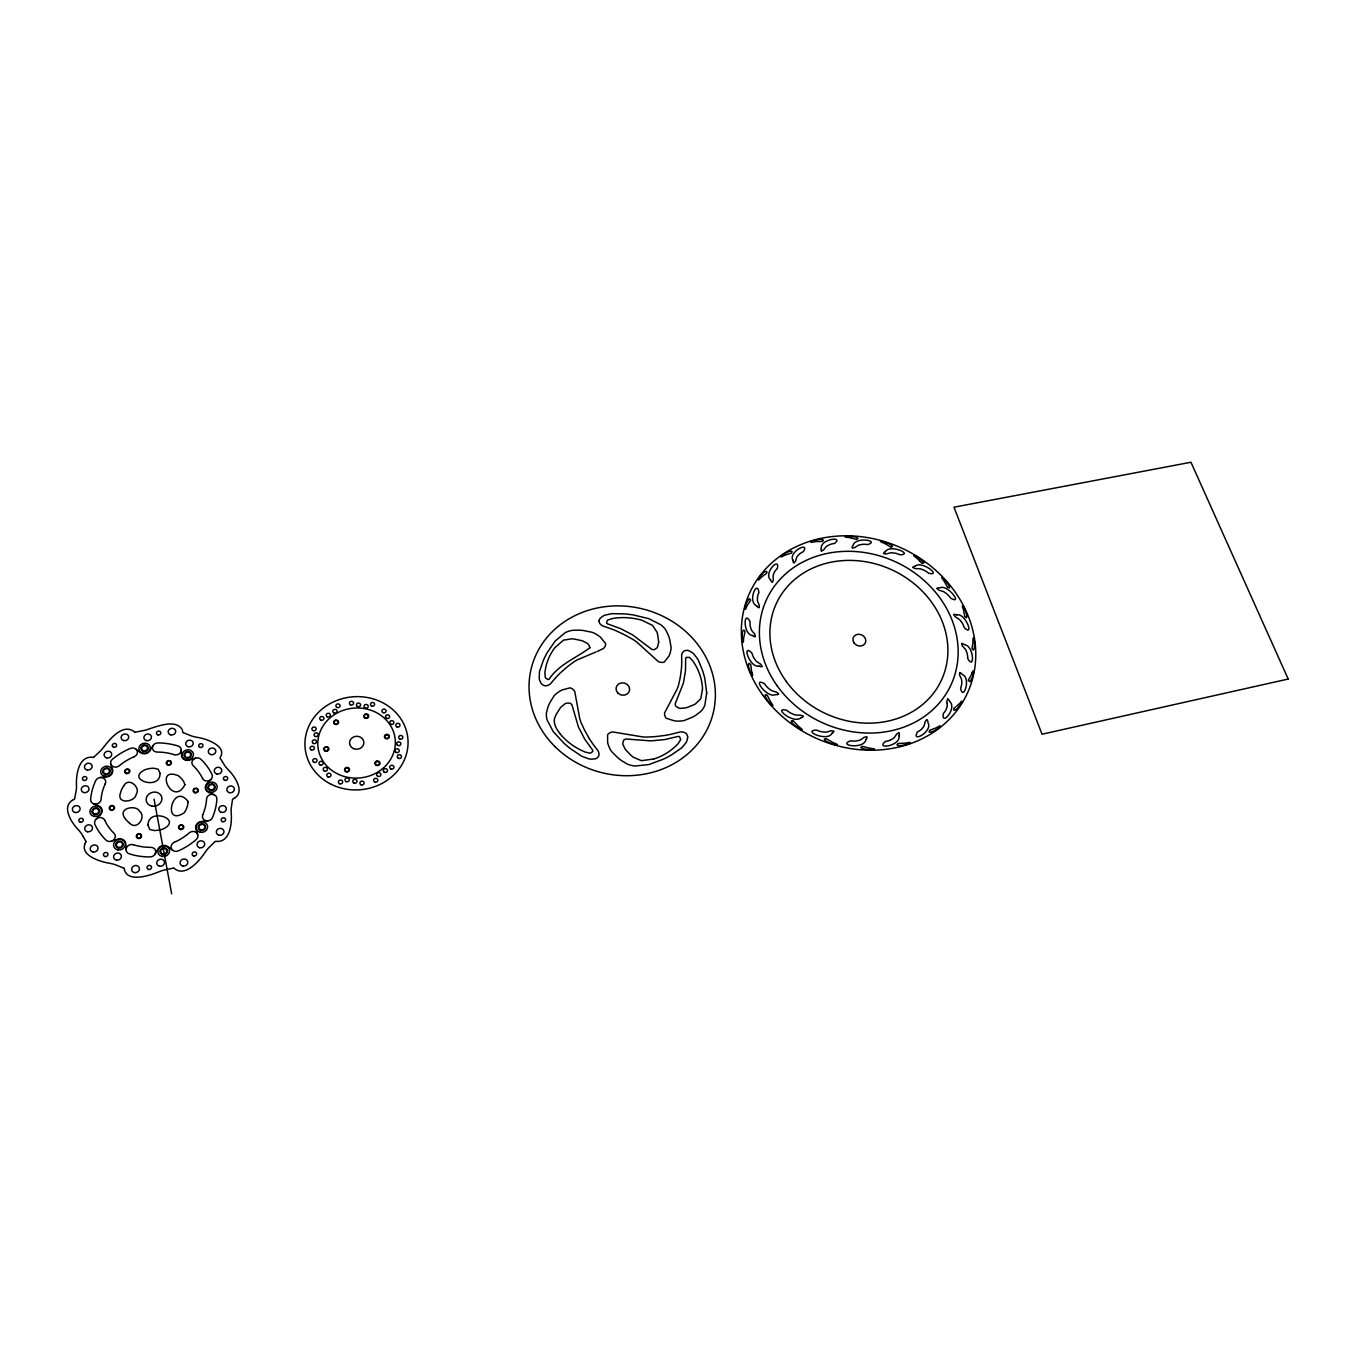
<?xml version="1.0" encoding="UTF-8"?>
<svg xmlns="http://www.w3.org/2000/svg" width="1356" height="1356" viewBox="0 0 1356 1356"><rect width="100%" height="100%" fill="white"/><g stroke="black" fill="none" stroke-linecap="round" stroke-linejoin="round"><path stroke-width="1.5" d="M803.006 716.154L800.752 715.171A46.765 42.087 26.2 0 0 799.396 715.137L797.989 715.137A27.205 24.137 23.6 0 1 797.023 715.104L796.701 715.087A10.272 9.153 24.1 0 1 794.735 714.815L791.04 713.29A23.967 21.272 24 0 1 787.734 711.086L787.294 710.747A23.171 20.798 23.5 0 0 786.666 710.273C772.174 706.561 793.548 724.545 800.803 717.816M792.904 560.231C788.073 551.892 810.125 540.959 803.447 551.553A22.001 18.798 19.9 0 1 802.82 551.892L802.413 552.112A23.154 19.916 21.6 0 0 799.498 553.977L797.209 556.418A9.882 8.492 21 0 0 796.497 557.926L796.413 558.163A26.273 22.56 21.7 0 0 796.175 558.943L795.87 560.079A44.392 38.188 18.6 0 1 795.548 561.181L794.158 562.689M940.369 726.409L940.352 726.46A2.898 2.542 30.7 0 1 939.878 727.002L939.844 727.053A32.849 28.696 29.2 0 1 934.742 730.579L932.03 731.782M974.371 647.982L974.574 644.947A32.239 27.662 28.1 0 0 974.049 638.947L974.032 638.896A2.831 2.407 28.9 0 0 973.845 638.218L973.659 638.066M974.32 648.541L973.218 650.083L972.049 648.609A5.712 4.882 29.4 0 1 972.099 647.812L972.422 645.914M752.648 675.441L752.631 674.898A27.662 24.679 19.6 0 0 752.377 673.898L752.19 673.288M937.165 588.707L938.979 590.165A43.901 36.9 26 0 0 940.25 590.572L941.556 590.962A26.442 22.577 27.1 0 1 942.454 591.25L942.742 591.352A9.916 8.424 26.8 0 1 944.505 592.148L947.522 594.453A23.238 19.831 26.8 0 1 949.997 597.267L950.319 597.657A22.086 18.662 27.4 0 0 950.776 598.25C963.387 605.268 947.454 583.605 939.708 587.911A3.661 3.119 26.6 0 0 936.877 588.351M780.785 556.502L780.819 556.384A2.797 2.407 20 0 1 781.293 555.909A31.934 27.544 21.2 0 1 786.463 552.689C787.887 551.299 794.141 550.061 791.531 552.926A5.61 4.814 20.1 0 1 790.751 553.248L785.7 554.909A21.018 18.12 20.8 0 0 784.005 555.655L782.615 556.367A26.578 22.764 19 0 1 781.819 556.74L781.039 556.892M941.827 577.673L942.115 578.3A26.476 22.272 26.8 0 0 942.623 579.046L943.59 580.368A20.933 17.814 26.1 0 1 944.556 581.809L947.166 586.64A5.61 4.746 26.8 0 0 947.624 587.368L949.556 587.894L948.929 585.606M772.903 705.679L772.666 705.018A27.9 25.052 21.8 0 0 772.106 704.154L771.157 702.747A21.713 19.289 23.3 0 1 770.191 701.188L768.581 697.933M972.489 645.49L972.913 642.71A21.204 18.153 28.3 0 0 972.998 641.1L972.998 639.574A27.001 22.967 29.9 0 1 973.015 638.71L973.235 638.032M924.809 723.053L924.877 722.731A46.206 40.222 32.1 0 1 925.165 721.545L926.623 719.934M924.673 723.663L924.606 723.968A27.256 23.95 28.9 0 1 924.385 724.799L924.317 725.07A10.272 9 29.7 0 1 923.639 726.697L921.368 729.359A23.967 21.018 29 0 1 918.436 731.443L918.029 731.698A23.171 20.374 31.4 0 0 917.402 732.071C910.723 743.681 933.453 731.24 927.894 722.528A3.814 3.339 30.1 0 0 926.979 719.714M778.378 693.628L776.48 692.153A46.545 41.867 23.2 0 0 775.157 691.73L773.801 691.323A27.069 23.933 22.2 0 1 772.869 691.035L772.564 690.916A10.221 9.085 22.3 0 1 770.75 690.102L767.665 687.645A23.866 21.12 22.6 0 1 765.191 684.678L764.886 684.255A23.018 20.577 21.1 0 0 764.428 683.644C751.36 676.491 767.055 698.882 775.632 694.577A3.797 3.39 22.6 0 0 778.632 694.069M899.028 735.783C900.977 746.037 874.84 749.936 885.366 741.529A23.272 20.662 30.5 0 1 886.112 741.359M973.676 671.169A2.848 2.458 29.9 0 1 973.625 671.847L973.625 671.915A32.459 28.001 28.8 0 1 972.167 677.644L969.964 681.78L968.286 680.373A5.763 4.966 30.4 0 1 968.659 679.542L971.218 675.068A21.374 18.408 29.1 0 0 971.845 673.593L972.167 672.712M962.387 605.979L962.421 606.691A26.713 22.56 28.4 0 0 962.675 607.539L963.201 609.03A21.052 17.95 27.3 0 1 963.658 610.624L964.625 615.844A5.644 4.797 28.2 0 0 964.828 616.641L966.455 617.726L966.879 615.946M971.913 673.423L972.371 672.169A27.323 23.425 31.1 0 1 972.676 671.39L973.116 670.83M821.329 548.417C819.736 539.213 844.517 535.739 834.55 543.417A21.882 18.577 21.2 0 1 833.838 543.553L833.364 543.637A23.086 19.747 22.4 0 0 829.889 544.536L826.821 546.129A9.848 8.407 21.9 0 0 825.618 547.315L825.448 547.502A26.188 22.391 22.6 0 0 824.957 548.146L824.262 549.112A44.019 37.527 19.6 0 1 823.584 550.028L821.634 550.96M232.503 799.633L231.215 808.295A27.205 24.561 -12.6 0 0 231.13 810.956L231.181 811.854A46.087 41.104 -15.7 0 1 231.198 812.82C232.062 822.719 230.452 841.618 217.367 841.466M910.13 742.986L910.113 743.02A2.915 2.576 30.2 0 1 909.418 743.427A32.985 29.001 28.7 0 1 903.096 745.224C901.079 745.885 894.502 746.071 898.011 743.546A5.882 5.204 30.2 0 1 898.909 743.427L904.791 743.173A21.764 19.154 29.3 0 0 906.571 742.918L908.232 742.613A28.069 24.832 31.6 0 1 909.164 742.461L909.995 742.529M74.648 798.667L76.309 789.938A28.273 24.459 -18.2 0 0 76.478 787.277L76.478 786.378A46.29 40.578 -16.1 0 1 76.478 785.412C76.004 775.598 78.275 757.275 90.988 757.224M810.769 541.688L810.854 541.586A2.78 2.373 20.9 0 1 811.464 541.298A31.798 27.273 21.9 0 1 817.6 539.773C819.041 539.264 825.753 538.993 822.567 541.349A5.577 4.746 21.1 0 1 821.6 541.468L815.939 541.603A20.899 17.916 21.5 0 0 814.193 541.807L812.6 542.061A26.374 22.408 20.3 0 1 811.702 542.18L810.922 542.129M155.093 854.094L158.11 848.805A6.458 5.763 -18.2 0 1 168.076 846.686L172.737 850.314M153.042 745.58L150.092 750.597A6.305 5.509 -14 0 1 140.312 752.563L135.753 749.037M85.089 843.534C79.835 855.738 100.802 861.908 110.056 863.365A46.782 41.273 -17.9 0 0 111.107 863.586L112.09 863.806A28.73 25.459 -21.7 0 1 114.904 864.569L123.718 868.06M123.837 785.633C129.023 776.547 140.973 787.921 136.227 794.226C135.176 802.277 116.277 804.583 120.43 793.091A25.917 22.883 -16.1 0 1 121.43 790.04A25.934 22.883 -16.1 0 1 122.921 787.124L123.294 786.497A32.849 29.035 -16 0 1 123.837 785.633M749.478 602.047L750.292 600.81A5.695 4.966 19 0 0 750.682 600.115L749.173 598.572L746.664 602.674A32.324 28.222 20.8 0 0 744.766 608.268A2.848 2.492 19.3 0 0 744.681 609.014L744.766 609.149M953.929 614.895L955.251 616.777A44.24 37.29 27.6 0 0 956.387 617.505L957.556 618.234A26.611 22.815 28 0 1 958.353 618.76L958.607 618.929A9.984 8.526 28 0 1 960.099 620.15L962.302 623.15A23.374 20.018 27.8 0 1 963.828 626.455L963.997 626.913A22.289 18.933 28.9 0 0 964.269 627.591C974.574 637.761 965.642 612.776 956.743 614.878M748.97 602.793L747.495 605.047A21.289 18.611 20.3 0 0 746.698 606.624L746.088 608.03A27.103 23.696 17.9 0 1 745.715 608.793L745.258 609.336M865.908 739.562C864.399 749.58 837.177 745.563 850.466 740.851A23.306 20.849 28.7 0 1 851.263 740.918L851.788 740.969A24.069 21.323 27.1 0 0 855.721 741.054L859.45 740.308A10.323 9.153 27.7 0 0 861.111 739.461L861.348 739.308A27.34 24.239 26.8 0 0 862.077 738.8L862.331 738.613M960.438 702.34L960.573 702.188A27.629 23.916 31.9 0 1 961.15 701.56L961.794 701.171M761.97 666.135L760.682 664.186A46.223 41.375 20.6 0 0 759.546 663.44L758.36 662.677A26.9 23.679 21.2 0 1 757.546 662.135L757.292 661.948A10.17 8.983 21 0 1 755.8 660.677L753.648 657.575A23.73 20.899 21.5 0 1 752.258 654.168L752.105 653.694A22.832 20.255 19.4 0 0 751.868 652.999C741.529 642.608 749.427 667.813 759.021 666.169M211.061 779.344L206.892 783.683A6.272 5.593 -13.4 0 0 208.604 792.362L214.129 794.718M96.005 819.329L100.395 814.871A6.475 5.678 -18.1 0 0 98.852 806.006L93.293 803.633M874.4 749.495L874.366 749.512A2.932 2.593 29.1 0 1 873.586 749.665A33.053 29.205 27.8 0 1 866.721 749.461L863.518 748.851M956.268 709.341L958.455 707.154A32.663 28.357 29.2 0 0 961.929 702.306L961.963 702.255A2.881 2.492 30.5 0 0 962.235 701.645M955.912 709.68L953.963 710.341L953.76 708.51A5.814 5.051 30.9 0 1 954.336 707.934L955.505 706.968M762.021 574.3C762.75 572.486 768.14 569.503 766.767 573.08A5.644 4.882 19.3 0 1 766.157 573.605L764.954 574.52M845.076 536.434L845.178 536.349A2.763 2.356 22.1 0 1 845.89 536.247L845.958 536.247A31.713 27.103 22.8 0 1 852.399 536.552M961.743 643.88L962.404 645.981A44.68 37.866 29.2 0 0 963.285 646.981L964.218 647.999A26.798 23.086 28.8 0 1 964.828 648.693L965.014 648.931A10.051 8.628 28.9 0 1 966.099 650.49L967.286 653.897A23.544 20.255 28.6 0 1 967.675 657.389M956.573 706.12L958.438 704.527A21.526 18.662 29.6 0 0 959.573 703.34M862.857 738.223L863.128 738.02A46.799 41.612 30.9 0 1 864.179 737.291L866.484 736.901M764.208 575.046L761.919 576.792A21.137 18.357 20.3 0 0 760.716 577.91L759.648 579.012A26.832 23.205 18.2 0 1 759.038 579.605L758.377 579.978M743.139 642.286L743.393 641.591A27.408 24.205 18.3 0 0 743.478 640.727L743.563 639.168A21.442 18.882 20.8 0 1 743.749 637.523L744.902 632.354A5.746 5.068 19.3 0 0 745.02 631.54C743.563 627.659 741.918 632.455 742.156 635.235A32.527 28.578 21.2 0 0 742.342 641.354L742.342 641.405A2.865 2.526 19.8 0 0 742.512 642.1M214.892 841.669L208.146 848.398A27.764 25.171 -16.8 0 0 206.332 850.636L205.773 851.432A46.443 41.375 -17 0 1 205.146 852.263C199.349 861.026 185.992 876.366 175.483 869.365A6.238 5.593 -19.2 0 0 173.687 868.043M831.974 733.359C827.618 742.105 801.888 730.715 816.363 730.053A23.272 20.899 26.2 0 1 817.126 730.342L817.634 730.545A24.035 21.34 25.6 0 0 821.448 731.765L825.363 732.172A10.306 9.187 26 0 0 827.279 731.867L827.584 731.799A27.29 24.239 25.2 0 0 828.465 731.545L828.787 731.443M93.852 757.089L100.751 750.631A27.662 23.883 -15.3 0 0 102.615 748.495L103.192 747.732A45.935 40.324 -15 0 1 103.819 746.936C110.006 739.003 122.396 723.901 133.329 731.054A6.034 5.255 -13.4 0 0 134.973 732.223M755.394 636.354L754.817 634.218A45.799 40.646 18.8 0 0 753.953 633.201L753.072 632.167A26.73 23.374 20.7 0 1 752.478 631.455L752.292 631.218A10.085 8.848 20.3 0 1 751.275 629.642L750.224 626.218A23.577 20.645 20.9 0 1 750.038 622.726L750.038 622.251A22.611 19.865 18.6 0 0 750.054 621.54C743.393 609.166 742.851 634.472 752.529 635.54M885.383 551.604C889.875 543.841 913.808 554.418 900.164 554.807A21.849 18.408 24.2 0 1 899.452 554.536L898.96 554.35A23.069 19.645 24.5 0 0 895.35 553.197L891.638 552.773A9.831 8.339 24.3 0 0 889.841 553.011L889.553 553.079A26.205 22.306 24.8 0 0 888.722 553.299L887.502 553.638A43.646 36.782 22.6 0 1 886.299 553.96L884.044 553.723M234.435 798.175C245.538 791.582 234.147 775.378 227.605 769.055A45.782 40.731 -14.5 0 0 226.977 768.327L226.367 767.649A26.849 23.933 -10.4 0 1 224.723 765.581L220.299 758.394M836.94 744.986L836.991 744.969A2.932 2.61 27.3 0 1 836.076 744.902A33.053 29.324 26.5 0 1 829.397 742.715C827.058 741.935 821.414 738.783 826.058 738.613A5.899 5.271 26.7 0 1 826.906 739.02L832.194 742.122A21.832 19.391 26.8 0 0 833.923 742.935L835.584 743.613A28.154 25.306 27.7 0 1 836.483 744.037L837.177 744.546M72.512 800.21L72.631 800.142A6.238 5.424 -18 0 0 74.58 798.989M72.258 800.311C61.376 807.396 71.868 823.211 78.58 830.042A46.613 40.951 -17.2 0 0 79.207 830.787L79.818 831.499A28.713 25.069 -20.7 0 1 81.462 833.652L83.14 836.398M931.555 732.003L929.131 732.155L929.572 730.392A5.865 5.136 30.9 0 1 930.352 730.037L935.589 728.087A21.662 18.916 29.7 0 0 937.132 727.325L938.538 726.545A27.883 24.408 32.1 0 1 939.318 726.121L940.098 725.952M890.214 740.19L893.384 738.376A10.306 9.102 29 0 0 894.604 737.071L894.774 736.85A27.323 24.137 28.1 0 0 895.282 736.139L895.977 735.088A46.562 41.002 32 0 1 896.672 734.071L898.655 733.02M597.318 651.456L603.369 648.524A7.356 6.56 11.8 0 0 605.352 645.659L605.59 644.473A4.407 3.915 11.9 0 0 605.488 643.405L600.589 637.303A34.595 30.968 10.6 0 0 597.454 635.015L594.826 633.489A21.476 19.17 11 0 0 591.996 632.269L583.114 630.455A64.003 57.698 10.7 0 0 578.673 630.133L572.707 630.286A18.425 16.441 10.5 0 0 570.062 630.811L567.622 631.608A22.476 20.052 10.5 0 0 565.045 632.777L555.248 640.964L547.027 652.863A113.565 102.48 15.4 0 0 543.298 660.508L539.485 671.491L539.163 678.322A28.001 25.154 9.9 0 0 540.01 681.102L541.214 683.509A4.695 4.237 8.5 0 0 541.875 684.204L542.095 684.407A7.56 6.797 8.6 0 0 543.18 685.119L544.434 685.644A3.865 3.475 8.5 0 0 545.417 685.797L547.095 685.594A8.034 7.221 8.5 0 0 550.519 683.746L553.163 680.661A99.649 90.818 14.9 0 1 559.994 673.237L565.283 668.559A194.383 179.094 21.3 0 1 568.486 665.898L573.791 661.965A48.952 44.223 12.4 0 1 577.232 659.897L595.979 651.948M111.514 841.212L117.65 839.178A6.509 5.746 -19.1 0 1 125.871 844.008L126.057 849.788M195.501 758.174L189.586 760.072A6.255 5.526 -12.9 0 1 181.551 755.394L181.28 749.902M829.431 731.257L829.77 731.138A46.85 42.002 29 0 1 831.042 730.765L833.448 731.087M653.558 759.021L641.388 760.682L633.116 757.123A89.886 80.801 18 0 1 630.981 755.292L625.557 749.715L622.98 744.681A7.831 7.153 14.7 0 1 622.879 742.715L623.794 739.986L625.726 738.986L650.88 740.885L664.762 739.562L678.458 736.359A3.695 3.356 18 0 1 679.576 736.8L680.729 739.512L678.237 743.512A60.817 55.003 14.3 0 1 653.592 759.123M959.624 672.898L959.59 675.051A45.206 38.595 30.6 0 0 960.116 676.22L960.692 677.441A26.967 23.391 29.2 0 1 961.065 678.271L961.184 678.542A10.136 8.763 29.6 0 1 961.726 680.288L961.743 683.797A23.696 20.526 29.1 0 1 960.946 687.136L960.794 687.577A22.781 19.628 31.1 0 0 960.59 688.238C963.116 701.9 971.574 677.797 962.167 674.441A3.746 3.237 29.7 0 0 959.743 672.508M759.191 607.352L759.326 605.42A45.324 39.833 18 0 0 758.767 604.115L758.258 602.928A26.561 23.069 20.7 0 1 757.919 602.115L757.818 601.844A10.017 8.712 20.1 0 1 757.36 600.115L757.529 596.708A23.425 20.374 20.7 0 1 758.513 593.47L758.682 593.047A22.391 19.476 18.5 0 0 758.919 592.419C757.326 579.063 747.207 601.64 756.597 605.844M915.147 566.164C921.69 560.197 942.386 576.554 928.691 573.249A21.933 18.492 25.8 0 1 928.08 572.808L927.673 572.503A23.137 19.713 25.7 0 0 924.47 570.418L920.944 568.995A9.865 8.373 25.6 0 0 919.08 568.723L918.775 568.689A26.289 22.408 26 0 0 917.859 568.656L916.537 568.639A43.697 36.731 24.3 0 1 915.249 568.605L913.097 567.672M801.701 729.918L801.599 729.918A2.915 2.61 25.1 0 1 800.888 729.596L800.82 729.562A33.002 29.29 24.9 0 1 795.091 725.63C793.226 724.528 788.684 719.663 793.226 720.917M913.91 555.146L914.046 555.146A2.78 2.339 24.9 0 1 914.741 555.452L914.808 555.468A31.747 27.035 25 0 1 920.283 559.113M207.858 820.838L201.586 821.431A6.356 5.695 -15.8 0 0 195.857 829.16L197.705 834.533M100.361 777.496L106.666 776.937A6.39 5.577 -16.1 0 0 112.582 769.377L110.819 764.123M947.59 699.154L946.827 701.137A45.731 39.392 31.6 0 0 946.963 702.374L946.997 702.713M772.462 705.934L772.361 705.9A2.915 2.593 22.9 0 1 771.717 705.391A32.883 29.154 23.4 0 1 767.411 700.103C765.954 698.645 763.292 692.696 767.208 695.238A5.848 5.221 22.1 0 1 767.649 696.001L768.479 697.713M772.581 582.029L773.361 580.148A44.85 38.985 18 0 0 773.276 578.961L773.174 577.741A26.391 22.781 21.1 0 1 773.123 576.91L773.123 576.639A9.95 8.594 20.3 0 1 773.259 574.944L774.564 571.893A23.272 20.12 21 0 1 776.615 569.215L776.92 568.876A22.188 19.12 19 0 0 777.378 568.367C780.124 556.011 763.072 573.181 770.581 579.944M173.331 868.111L163.635 870.179A28.374 25.51 -20.5 0 0 160.737 871.111L159.771 871.484A46.714 41.443 -17.8 0 1 158.737 871.857C149.516 875.654 128.396 882.553 124.532 870.179A6.305 5.593 -20.5 0 0 124.04 868.213M135.329 732.172L144.77 730.325A27.12 23.544 -12.6 0 0 147.584 729.494L148.516 729.155A45.697 40.256 -14.2 0 1 149.516 728.799C158.872 725.765 176.45 719.036 182.399 729.952M752.275 675.661L751.97 675.525A2.898 2.559 21 0 1 751.58 674.915A32.714 28.9 22.1 0 1 749.19 668.864C748.19 667.152 747.783 660.88 750.631 664.372A5.797 5.153 20.4 0 1 750.8 665.203L751.512 670.644A21.594 19.12 21.8 0 0 751.919 672.339L752.088 672.898M91.123 757.241L91.377 757.275A6.136 5.322 -15.6 0 0 93.581 757.309M852.399 536.603C854.144 536.281 860.772 538.383 856.619 539.366A5.56 4.712 22.4 0 1 855.755 539.196L850.144 537.773A20.849 17.781 22.5 0 0 848.381 537.468L846.72 537.264A26.256 22.171 21.7 0 1 845.805 537.129L845.042 536.84M942.234 577.419L942.369 577.453A2.78 2.356 26.3 0 1 942.945 577.927M862.958 748.732L860.738 747.495L862.263 746.41A5.899 5.255 28.8 0 1 863.179 746.58L869.077 748.071A21.815 19.306 28.3 0 0 870.942 748.359L872.688 748.563A28.154 25.154 30.1 0 1 873.654 748.698L874.467 749.004M890.892 546.943C895.316 546.976 889.722 543.756 887.672 543.264A31.697 27.018 23.9 0 0 881.434 541.146A2.763 2.339 23.5 0 0 880.637 540.993M962.845 605.912L962.98 605.996A2.797 2.39 27.7 0 1 963.387 606.59A32.019 27.374 27.2 0 1 965.964 612.353L966.675 615.132M183.314 732.715L191.806 736.054A26.832 23.561 -10.7 0 0 194.535 736.8L195.484 737.003A45.629 40.409 -14 0 1 196.484 737.24C205.637 738.308 225.927 745.58 220.909 756.123A5.983 5.322 -11.6 0 0 220.096 757.97M129.345 822.906C136.753 831.296 146.804 816.753 139.499 811.142C136.464 804.888 118.87 807.498 124.006 816.905A32.866 29.069 -16.1 0 0 124.532 817.719L124.938 818.295A25.967 22.95 -16.4 0 0 126.939 820.753A25.967 22.95 -16.4 0 0 129.345 822.889M920.249 559.147L924.08 562.859L922.182 563.435A5.577 4.712 25.4 0 1 921.521 562.859L919.707 561.011M942.962 577.91L943.013 577.961A31.849 27.154 26.1 0 1 947.217 582.843M919.538 560.842L917.503 558.825A20.849 17.73 24.9 0 0 916.148 557.672L914.825 556.638A26.306 22.12 25.1 0 1 914.097 556.062L913.639 555.553M852.636 547.96L854.788 547.57A43.765 37.053 21 0 0 855.772 546.926L856.789 546.231A26.171 22.306 23.7 0 1 857.484 545.79L857.704 545.654A9.814 8.356 23.1 0 1 859.28 544.909L862.84 544.315A23.052 19.662 23.4 0 1 866.552 544.434L867.06 544.485A21.832 18.442 22.6 0 0 867.806 544.553C880.349 540.603 854.89 536.366 853.127 545.485A3.644 3.102 22.7 0 0 852.127 547.858M560.503 734.189C556.367 729.342 552.028 722.104 555.587 715.782A91.53 83.716 15.5 0 1 556.757 713.442L560.706 707.29L565.045 703.747A7.814 7.085 10 0 1 567.028 703.137L570.181 703.205L571.876 704.628L578.487 727.121L584.656 739.037L592.792 750.393A3.729 3.424 11.6 0 1 592.708 751.512L590.25 753.241L585.182 752.055A60.884 55.037 12.7 0 1 560.401 734.257M947.166 582.877L948.658 585.165M83.123 836.347L85.852 841.296M589.335 738.63L585.758 732.325A187.009 165.771 20.7 0 1 583.792 728.528L581.029 722.46A48.969 44.324 14 0 1 579.758 718.68L574.758 691.594A7.475 6.746 10 0 0 572.232 688.831L571.029 688.187A4.475 4.034 10.1 0 0 569.842 687.882L561.926 690.001A35.087 31.883 10.8 0 0 558.604 691.95L556.214 693.73A21.815 19.781 10.2 0 0 554.096 695.798L549.655 703.018A64.41 58.63 13 0 0 548.044 706.849L546.536 712.205A18.764 17.035 9.8 0 0 546.349 714.748L546.536 717.205A22.849 20.747 10.1 0 0 547.078 719.934L553.231 731.596L563.842 743.105A112.802 101.039 14.5 0 0 571.062 749.105L581.826 756.292L589.063 758.936A28.323 25.832 11.7 0 0 592.267 759.123L595.165 758.868A4.763 4.373 12 0 0 596.098 758.529L596.369 758.394A7.644 7.017 11.9 0 0 597.42 757.665L598.318 756.733A3.898 3.576 12.1 0 0 598.742 755.902L598.979 754.343A8.136 7.458 11.8 0 0 597.945 750.682L595.369 747.258A98.31 88.479 16.9 0 1 589.318 738.63M802.074 729.579L801.582 728.918A28.052 25.272 24.7 0 0 800.837 728.274L799.447 727.155A21.781 19.391 25.1 0 1 798.04 725.901L793.904 721.528A5.882 5.255 24.3 0 0 793.226 720.9M880.349 541.434L880.993 541.908A26.239 22.086 23.4 0 0 881.858 542.298L883.417 542.942A20.832 17.713 23.7 0 1 885.061 543.705L890.078 546.57A5.56 4.695 23.9 0 0 890.892 546.96M949.607 701.323C957.624 708.086 940.945 726.986 943.318 713.629A23.001 20.018 31.6 0 1 943.742 713.087L944.047 712.714A23.849 20.781 29.3 0 0 945.996 709.866L947.149 706.612A10.204 8.882 29.9 0 0 947.217 704.815L947.2 704.544A27.137 23.679 29.3 0 0 947.115 703.662L947.081 703.357M154.059 799.159L171.653 893.757M883.587 553.485A3.644 3.085 23.9 0 1 885.434 551.706M912.724 567.401A3.644 3.102 25.3 0 1 915.164 566.283M953.777 614.505A3.695 3.153 27.8 0 1 956.692 614.98M961.709 643.456A3.729 3.187 28.9 0 1 964.455 644.727C974.049 645.405 974.845 671.118 967.726 658.558A22.527 19.255 30.1 0 1 967.692 657.863M947.844 698.832A3.78 3.288 30.1 0 1 949.471 701.323M899.096 732.901A3.831 3.373 29.5 0 1 898.909 735.715M890.214 740.19A24.035 21.204 28.3 0 1 886.621 741.24M866.959 736.935A3.831 3.407 28.2 0 1 865.823 739.461M833.906 731.257A3.831 3.407 26.5 0 1 831.923 733.24M803.396 716.443A3.814 3.407 24.5 0 1 800.786 717.697M762.106 666.559A3.78 3.339 21.1 0 1 759.089 666.067M755.394 636.778A3.746 3.305 20.2 0 1 752.631 635.472M758.97 607.759A3.729 3.254 19.8 0 1 756.716 605.81M761.97 574.266A32.103 27.866 20.8 0 0 758.292 578.876A2.814 2.441 19.4 0 0 757.953 579.52M772.225 582.334A3.695 3.204 20 0 1 770.716 579.944M793.701 562.876A3.661 3.153 20.6 0 1 793.04 560.265M821.211 551.045A3.644 3.119 21.5 0 1 821.448 548.485M182.992 732.562A5.983 5.255 -11.8 0 1 182.535 730.715M232.571 799.311A6.034 5.424 -13.2 0 1 234.452 798.209M215.163 841.432A6.136 5.526 -16.3 0 1 217.35 841.5M86.004 841.584A6.305 5.526 -19.8 0 1 85.055 843.517M188.162 801.667L187.603 805.21A25.866 22.916 -15.8 0 1 186.653 808.261A25.866 22.916 -15.8 0 1 185.213 811.176L184.84 811.82A32.832 29.035 -15.9 0 1 184.314 812.702C161.55 827.787 172.805 781.022 188.162 801.667M159.991 773.242C160.652 791.175 124.854 779.547 145.041 769.7A25.849 22.815 -15.6 0 1 148.397 768.784A25.849 22.815 -15.6 0 1 151.838 768.327L152.618 768.259A32.832 29.018 -15.9 0 1 153.669 768.208L158.211 769.225L159.991 773.242M702.425 689.848L700.73 698.747L695.374 703.967A88.818 78.767 14.6 0 1 692.984 705.171L686 707.883L680.237 708.357A7.712 6.949 17.4 0 1 678.22 707.781L675.661 706.052L675.119 704.035L683.373 683.17L685.492 670.915L685.661 658.185A3.61 3.22 17.2 0 1 686.39 657.389L689.407 657.372L692.814 660.897A60.478 54.41 14.8 0 1 702.442 687.221L702.425 689.848M706.713 693.018L704.832 705.239A22.493 20.221 17.5 0 1 703.679 707.629L702.357 709.646A18.459 16.611 17.8 0 1 700.679 711.544L696.204 714.951A63.156 56.46 15.5 0 1 692.56 717.104L684.475 720.443A21.543 19.408 17.3 0 1 681.441 720.968L678.356 721.104A34.51 30.985 17 0 1 674.373 720.867L666.44 718.307A4.458 4.017 17 0 1 665.643 717.443L665.033 716.29A7.441 6.729 17.1 0 1 664.66 712.748L677.203 688.95A48.494 43.46 14 0 0 678.458 685.39L679.881 679.305A191.162 170.229 5.6 0 0 680.559 675.407L681.424 668.762A98.242 87.852 11 0 0 681.678 659.152L681.661 655.287A7.865 7 17.2 0 1 683 652.033L684.119 650.999A3.78 3.356 17 0 1 684.95 650.609L686.238 650.388A7.407 6.594 17.1 0 1 687.526 650.405L687.831 650.439A4.61 4.085 17 0 1 688.763 650.677L691.255 651.999A27.662 24.73 16.7 0 1 693.73 653.795L698.018 659.491L702.51 670.44A114.006 102.954 11.7 0 1 704.849 678.712L706.713 693.018M148.041 825.126L149.838 829.516L154.431 830.55A32.849 29.069 -16 0 0 155.516 830.482L156.296 830.414A25.95 22.984 -16.3 0 0 159.771 829.923A25.95 22.984 -16.3 0 0 163.178 828.957C183.416 819.126 147.906 807.091 148.041 825.126M184.908 784.717C172.551 808.125 153.55 765.513 178.399 775.751A25.815 22.832 -15.5 0 1 180.789 777.852A25.815 22.832 -15.5 0 1 182.772 780.259L183.179 780.836A32.815 29.018 -15.8 0 1 183.721 781.615L184.908 784.717M589.86 647.727C576.944 657.711 558.723 664.321 549.112 679.271A3.678 3.305 8.7 0 1 547.943 679.492L545.349 677.847L544.892 673.22A60.579 54.46 12.4 0 1 554.892 647.66L563.486 640.151L572.079 638.778A91.564 83.275 9.7 0 1 574.859 639.151L582.487 640.829L587.572 643.541A7.678 6.848 10.8 0 1 588.877 645.066L589.86 647.727M687.678 737.172L687.221 739.749A28.12 25.561 16.6 0 1 686.221 742.461L681.712 747.851L671.644 754.8A113.073 101.327 12.4 0 1 663.626 759.089L648.982 764.53L635.218 766.021A22.849 20.865 15.2 0 1 632.235 765.598L629.591 764.92A18.781 17.17 15.1 0 1 626.981 763.903L621.743 760.75A63.902 57.833 16.2 0 1 618.133 758.038L611.692 751.631A21.849 19.95 14.6 0 1 610.064 749.037L608.827 746.325A35.019 31.9 15.4 0 1 607.658 742.715L607.556 734.986A4.492 4.102 13.3 0 1 608.183 734.054L609.183 733.206A7.526 6.865 13.4 0 1 612.776 731.952L642.473 736.884A48.697 43.85 15 0 0 646.71 737.071L653.711 736.732A184.687 161.228 13 0 0 658.135 736.308L665.542 735.342A97.412 86.733 14.4 0 0 675.915 733.037L680.051 732.003A8.034 7.305 18.3 0 1 684.051 732.342L685.577 733.071A3.865 3.509 18.3 0 1 686.305 733.715L687.034 734.816A7.56 6.865 18.1 0 1 687.509 735.969L687.577 736.257A4.695 4.271 18.3 0 1 687.678 737.172M658.677 642.185L657.677 646.659A7.611 6.78 14.8 0 1 656.575 648.168L654.151 649.727L651.948 649.456L632.591 634.862L620.438 628.574L607.2 623.726A3.61 3.187 12.3 0 1 606.556 622.811L607.352 620.234L611.929 618.624A60.325 54.087 13.7 0 1 641.71 620.167L652.524 625.37L657.05 632.252A89.886 80.19 10.1 0 1 657.66 634.693L658.677 642.185M599.081 620.929L599.081 621.523A3.78 3.339 11.9 0 0 599.25 622.387L600.03 623.726A7.848 6.949 12.1 0 0 603.098 626.082L607.166 627.472A99.632 90.394 10.7 0 1 617.133 631.235L623.811 634.439A196.942 182.348 7 0 1 627.675 636.439L633.608 639.863A48.663 43.697 12.4 0 1 636.964 642.236L658.219 661.491A7.339 6.543 15.6 0 0 661.931 662.44L663.27 662.321A4.39 3.915 15.6 0 0 664.355 661.948L668.966 656.118A34.239 30.442 14 0 0 670.203 652.829L670.83 650.168A21.306 18.95 14.8 0 0 671.067 647.422L669.711 639.371A63.223 56.393 12.4 0 0 668.44 635.523L666.101 630.523A18.238 16.187 14.7 0 0 664.61 628.421L662.898 626.574A22.238 19.747 14.6 0 0 660.745 624.709L648.744 618.658L633.557 614.98A114.294 103.7 13.6 0 0 624.404 613.912L611.844 613.658L604.742 615.2A27.578 24.51 12.9 0 0 602.2 616.641L600.166 618.285A4.61 4.068 12 0 0 599.657 619.014L599.538 619.251A7.39 6.543 12.1 0 0 599.183 620.353L599.081 620.929M204.892 825.719L204.603 828.736L201.603 830.16L198.874 828.567L199.179 825.55L202.18 824.126L204.892 825.719M109.531 769.937L109.175 772.886L106.141 774.276L103.463 772.717L103.819 769.75L106.853 768.36L109.531 769.937M214.74 786.565L213.621 789.395L210.383 790.073L208.282 787.904L209.4 785.073L212.621 784.412L214.74 786.565M179.653 825.668L178.839 827.702L180.331 829.262L182.636 828.77L183.45 826.736L181.958 825.177L179.653 825.668M194.264 788.972L193.467 790.972L194.959 792.514L197.247 792.04L198.044 790.04L196.552 788.514L194.264 788.972M137.464 834.584L136.617 836.635L138.109 838.211L140.448 837.703L141.278 835.652L139.787 834.093L137.464 834.584M167.398 761.36L166.585 763.326L168.059 764.852L170.331 764.377L171.144 762.411L169.669 760.902L167.398 761.36M114.243 807.413L113.396 809.43L111.056 809.922L109.582 808.379L110.429 806.345L112.751 805.854L114.243 807.413M129.515 770.869L128.684 772.852L126.379 773.327L124.905 771.801L125.735 769.818L128.04 769.344L129.515 770.869M99.073 810.549L97.852 813.447L94.53 814.125L92.428 811.922L93.666 809.04L96.971 808.346L99.073 810.549M118.074 841.94L116.091 844.551L117.463 847.246L120.82 847.331L122.803 844.72L121.43 842.025L118.074 841.94M186.399 752.275L184.501 754.75L185.874 757.326L189.128 757.428L191.01 754.97L189.637 752.394L186.399 752.275M376.968 761.343L375.307 762.716L375.781 764.699L377.9 765.309L379.561 763.92L379.087 761.936L376.968 761.343M346.577 767.665L344.899 769.072L345.356 771.055L347.492 771.666L349.17 770.259L348.712 768.276L346.577 767.665M386.392 734.596L384.748 735.952L385.223 737.901L387.324 738.495L388.969 737.139L388.494 735.189L386.392 734.596M328.457 749.58L326.779 750.953L324.643 750.36L324.203 748.393L325.881 747.003L328.016 747.597L328.457 749.58M368.357 716.799L366.713 718.138L364.611 717.544L364.154 715.612L365.798 714.256L367.9 714.849L368.357 716.799M338.237 722.884L336.576 724.257L334.457 723.663L334.017 721.697L335.678 720.341L337.797 720.934L338.237 722.884M166.873 852.093L164.296 854.195L161.144 853.314L160.601 850.331L163.178 848.246L166.33 849.11L166.873 852.093M144.058 745.41L141.516 747.393L142.041 750.241L145.109 751.105L147.651 749.122L147.126 746.275L144.058 745.41M1288.2 679.034L1042.035 734.223L953.98 507.212L1190.958 462.243L1288.2 679.034M854.246 643.236A6.611 5.746 25 0 0 865.348 642.964A6.611 5.746 25 0 0 858.501 634.235A6.611 5.746 25 0 0 854.246 643.236M762.581 694.848A119.853 104.243 25 0 0 964.828 698.34A119.853 104.243 25 0 0 848.246 535.823A119.853 104.243 25 0 0 762.581 694.848M777.174 685.814A101.632 88.377 25 0 0 948.708 689.441A101.632 88.377 25 0 0 850.466 551.333A101.632 88.377 25 0 0 777.174 685.814M785.683 680.661A91.022 79.157 25 0 0 939.352 684.272A91.022 79.157 25 0 0 851.67 560.418A91.022 79.157 25 0 0 785.683 680.661M618.183 693.34A6.831 6.153 13.6 0 0 629.438 690.729A6.831 6.153 13.6 0 0 620.879 683.034A6.831 6.153 13.6 0 0 618.183 693.34M555.028 746.648A93.666 84.377 13.6 0 0 711.714 718.273A93.666 84.377 13.6 0 0 599.911 607.471A93.666 84.377 13.6 0 0 555.028 746.648M353.543 748.614A7.17 6.475 -4.7 0 0 363.866 742.207A7.17 6.475 -4.7 0 0 352.713 737.427A7.17 6.475 -4.7 0 0 353.543 748.614M334.915 724.257A2.492 2.22 -5.1 0 0 338.61 722.223A2.492 2.22 -5.1 0 0 334.864 720.409A2.492 2.22 -5.1 0 0 334.915 724.257M365.12 718.188A2.475 2.22 -3.3 0 0 368.713 716.087A2.475 2.22 -3.3 0 0 364.934 714.341A2.475 2.22 -3.3 0 0 365.12 718.188M385.629 738.495A2.475 2.237 -2.7 0 0 389.325 736.528A2.475 2.237 -2.7 0 0 385.629 734.613A2.475 2.237 -2.7 0 0 385.629 738.495M376.239 765.326A2.492 2.271 -4.2 0 0 379.917 763.242A2.492 2.271 -4.2 0 0 376.137 761.394A2.492 2.271 -4.2 0 0 376.239 765.326M345.865 771.7A2.509 2.271 -6.2 0 0 349.526 769.53A2.509 2.271 -6.2 0 0 345.695 767.767A2.509 2.271 -6.2 0 0 345.865 771.7M325.203 751.021A2.509 2.254 -6.6 0 0 328.83 748.8A2.509 2.254 -6.6 0 0 324.948 747.122A2.509 2.254 -6.6 0 0 325.203 751.021M338.763 774.462A38.816 35.053 -4.7 0 0 395.325 740.851A38.816 35.053 -4.7 0 0 335.678 713.815A38.816 35.053 -4.7 0 0 338.763 774.462M331.389 784.395A51.596 46.613 -4.7 0 0 408.054 741.783A51.596 46.613 -4.7 0 0 330.033 703.645A51.596 46.613 -4.7 0 0 331.389 784.395M371.527 705.951A2.085 1.865 -2.5 0 0 374.629 704.289A2.085 1.865 -2.5 0 0 371.493 702.713A2.085 1.865 -2.5 0 0 371.527 705.951M365.103 707.968A2.085 1.881 -3 0 0 368.222 706.29A2.085 1.881 -3 0 0 365.069 704.713A2.085 1.881 -3 0 0 365.103 707.968M357.459 706.561A2.102 1.881 -3.3 0 0 360.594 704.883A2.102 1.881 -3.3 0 0 357.442 703.306A2.102 1.881 -3.3 0 0 357.459 706.561M350.458 704.798A2.102 1.881 -3.7 0 0 353.594 703.12A2.102 1.881 -3.7 0 0 350.441 701.56A2.102 1.881 -3.7 0 0 350.458 704.798M396.867 726.85A2.085 1.881 -1.7 0 0 399.986 725.155A2.085 1.881 -1.7 0 0 396.816 723.579A2.085 1.881 -1.7 0 0 396.867 726.85M390.782 724.206A2.085 1.881 -2 0 0 393.901 722.511A2.085 1.881 -2 0 0 390.731 720.934A2.085 1.881 -2 0 0 390.782 724.206M386.528 718.324A2.085 1.881 -2 0 0 389.63 716.646A2.085 1.881 -2 0 0 386.477 715.07A2.085 1.881 -2 0 0 386.528 718.324M382.985 712.629A2.085 1.881 -2.1 0 0 386.104 710.951A2.085 1.881 -2.1 0 0 382.951 709.374A2.085 1.881 -2.1 0 0 382.985 712.629M398.359 758.258A2.102 1.915 -2.6 0 0 401.495 756.529A2.102 1.915 -2.6 0 0 398.308 754.936A2.102 1.915 -2.6 0 0 398.359 758.258M396.138 752.41A2.102 1.915 -2.5 0 0 399.257 750.682A2.102 1.915 -2.5 0 0 396.071 749.088A2.102 1.915 -2.5 0 0 396.138 752.41M397.749 745.41A2.102 1.898 -2.2 0 0 400.868 743.698A2.102 1.898 -2.2 0 0 397.698 742.105A2.102 1.898 -2.2 0 0 397.749 745.41M399.732 739.02A2.102 1.898 -1.9 0 0 402.851 737.308A2.102 1.898 -1.9 0 0 399.681 735.732A2.102 1.898 -1.9 0 0 399.732 739.02M374.663 781.971A2.119 1.949 -4.9 0 0 377.832 780.209A2.119 1.949 -4.9 0 0 374.629 778.615A2.119 1.949 -4.9 0 0 374.663 781.971M377.714 776.293A2.119 1.932 -4.5 0 0 380.866 774.53A2.119 1.932 -4.5 0 0 377.663 772.937A2.119 1.932 -4.5 0 0 377.714 776.293M384.358 772.259A2.119 1.932 -3.9 0 0 387.511 770.513A2.119 1.932 -3.9 0 0 384.307 768.92A2.119 1.932 -3.9 0 0 384.358 772.259M390.799 768.92A2.119 1.932 -3.4 0 0 393.952 767.191A2.119 1.932 -3.4 0 0 390.748 765.581A2.119 1.932 -3.4 0 0 390.799 768.92M339.61 783.768A2.136 1.949 -7.1 0 0 342.661 781.802A2.136 1.949 -7.1 0 0 339.322 780.412A2.136 1.949 -7.1 0 0 339.61 783.768M346.17 781.632A2.136 1.949 -6.7 0 0 349.238 779.683A2.136 1.949 -6.7 0 0 345.899 778.276A2.136 1.949 -6.7 0 0 346.17 781.632M353.967 783.056A2.136 1.949 -6.3 0 0 357.018 781.09A2.136 1.949 -6.3 0 0 353.679 779.7A2.136 1.949 -6.3 0 0 353.967 783.056M361.103 784.836A2.136 1.949 -5.9 0 0 364.137 782.87A2.136 1.949 -5.9 0 0 360.815 781.48A2.136 1.949 -5.9 0 0 361.103 784.836M313.965 762.309A2.136 1.932 -7.6 0 0 317.033 760.36A2.136 1.932 -7.6 0 0 313.711 758.97A2.136 1.932 -7.6 0 0 313.965 762.309M320.135 765.004A2.136 1.932 -7.4 0 0 323.203 763.055A2.136 1.932 -7.4 0 0 319.88 761.665A2.136 1.932 -7.4 0 0 320.135 765.004M324.389 771.039A2.136 1.932 -7.4 0 0 327.457 769.072A2.136 1.932 -7.4 0 0 324.135 767.682A2.136 1.932 -7.4 0 0 324.389 771.039M327.932 776.903A2.136 1.949 -7.5 0 0 331 774.954A2.136 1.949 -7.5 0 0 327.66 773.564A2.136 1.949 -7.5 0 0 327.932 776.903M313.1 730.63A2.119 1.898 -6.5 0 0 316.151 728.731A2.119 1.898 -6.5 0 0 312.863 727.341A2.119 1.898 -6.5 0 0 313.1 730.63M315.236 736.461A2.119 1.898 -6.6 0 0 318.287 734.562A2.119 1.898 -6.6 0 0 314.982 733.172A2.119 1.898 -6.6 0 0 315.236 736.461M313.456 743.478A2.136 1.915 -6.9 0 0 316.524 741.562A2.136 1.915 -6.9 0 0 313.202 740.173A2.136 1.915 -6.9 0 0 313.456 743.478M311.304 749.936A2.136 1.915 -7.3 0 0 314.372 748.004A2.136 1.915 -7.3 0 0 311.049 746.614A2.136 1.915 -7.3 0 0 311.304 749.936M336.949 707.425A2.102 1.881 -4.4 0 0 340.102 705.747A2.102 1.881 -4.4 0 0 336.949 704.171A2.102 1.881 -4.4 0 0 336.949 707.425M334.017 712.985A2.102 1.881 -4.8 0 0 337.034 711.103A2.102 1.881 -4.8 0 0 333.746 709.73A2.102 1.881 -4.8 0 0 334.017 712.985M327.355 716.866A2.102 1.881 -5.2 0 0 330.389 714.985A2.102 1.881 -5.2 0 0 327.101 713.612A2.102 1.881 -5.2 0 0 327.355 716.866M320.88 720.121A2.119 1.898 -5.7 0 0 323.914 718.222A2.119 1.898 -5.7 0 0 320.626 716.849A2.119 1.898 -5.7 0 0 320.88 720.121M185.789 759.75A5.746 5.068 -12.9 0 0 193.383 753.716A5.746 5.068 -12.9 0 0 184.094 751.122A5.746 5.068 -12.9 0 0 185.789 759.75M209.553 792.192A5.763 5.136 -13.4 0 0 217.146 786.073A5.763 5.136 -13.4 0 0 207.807 783.463A5.763 5.136 -13.4 0 0 209.553 792.192M200.298 832.296A5.848 5.238 -15.8 0 0 207.502 825.567A5.848 5.238 -15.8 0 0 197.84 823.584A5.848 5.238 -15.8 0 0 200.298 832.296M162.093 856.45A5.933 5.288 -18.2 0 0 169.432 849.602A5.933 5.288 -18.2 0 0 159.686 847.602A5.933 5.288 -18.2 0 0 162.093 856.45M117.735 849.873A5.966 5.271 -19.1 0 0 125.193 843.025A5.966 5.271 -19.1 0 0 115.413 841.025A5.966 5.271 -19.1 0 0 117.735 849.873M94.022 816.397A5.949 5.204 -18.1 0 0 101.48 809.668A5.949 5.204 -18.1 0 0 91.75 807.668A5.949 5.204 -18.1 0 0 94.022 816.397M104.785 776.378A5.865 5.119 -16.1 0 0 112.158 769.801A5.865 5.119 -16.1 0 0 102.531 767.801A5.865 5.119 -16.1 0 0 104.785 776.378M188.128 746.698A3.78 3.339 -12.3 0 0 193.179 742.783A3.78 3.339 -12.3 0 0 187.077 741.02A3.78 3.339 -12.3 0 0 188.128 746.698M199.959 747.393A2.187 1.932 -12 0 0 202.976 745.258A2.187 1.932 -12 0 0 199.535 744.088A2.187 1.932 -12 0 0 199.959 747.393M210.756 754.563A3.78 3.339 -11.8 0 0 215.774 750.648A3.78 3.339 -11.8 0 0 209.688 748.868A3.78 3.339 -11.8 0 0 210.756 754.563M216.74 773.92A3.797 3.373 -12.4 0 0 221.706 769.903A3.797 3.373 -12.4 0 0 215.553 768.191A3.797 3.373 -12.4 0 0 216.74 773.92M224.723 780.31A2.187 1.949 -12.5 0 0 227.706 778.107A2.187 1.949 -12.5 0 0 224.215 776.971A2.187 1.949 -12.5 0 0 224.723 780.31M229.334 792.65A3.797 3.407 -12.8 0 0 234.317 788.599A3.797 3.407 -12.8 0 0 228.13 786.887A3.797 3.407 -12.8 0 0 229.334 792.65M221.333 812.363A3.831 3.441 -14.1 0 0 226.282 808.193A3.831 3.441 -14.1 0 0 220.045 806.566A3.831 3.441 -14.1 0 0 221.333 812.363M222.706 821.702A2.22 1.983 -14.6 0 0 225.52 819.227A2.22 1.983 -14.6 0 0 221.876 818.363A2.22 1.983 -14.6 0 0 222.706 821.702M218.909 835.211A3.848 3.475 -15.3 0 0 223.893 830.974A3.848 3.475 -15.3 0 0 217.621 829.347A3.848 3.475 -15.3 0 0 218.909 835.211M199.654 847.737A3.882 3.492 -16.7 0 0 204.62 843.415A3.882 3.492 -16.7 0 0 198.281 841.856A3.882 3.492 -16.7 0 0 199.654 847.737M193.755 855.958A2.254 2.017 -17.4 0 0 196.586 853.382A2.254 2.017 -17.4 0 0 192.891 852.568A2.254 2.017 -17.4 0 0 193.755 855.958M182.958 866.043A3.915 3.509 -18.2 0 0 187.653 861.382A3.915 3.509 -18.2 0 0 181.145 860.246A3.915 3.509 -18.2 0 0 182.958 866.043M159.703 866.247A3.932 3.509 -18.9 0 0 164.364 861.501A3.932 3.509 -18.9 0 0 157.821 860.45A3.932 3.509 -18.9 0 0 159.703 866.247M148.804 869.501A2.271 2.034 -19.5 0 0 151.431 866.704A2.271 2.034 -19.5 0 0 147.635 866.179A2.271 2.034 -19.5 0 0 148.804 869.501M134.566 872.62A3.966 3.526 -20 0 0 139.295 867.84A3.966 3.526 -20 0 0 132.719 866.789A3.966 3.526 -20 0 0 134.566 872.62M116.565 860.145A3.966 3.509 -19.8 0 0 121.243 855.348A3.966 3.509 -19.8 0 0 114.65 854.382A3.966 3.509 -19.8 0 0 116.565 860.145M105.226 856.551A2.288 2.017 -19.9 0 0 107.87 853.738A2.288 2.017 -19.9 0 0 104.039 853.263A2.288 2.017 -19.9 0 0 105.226 856.551M93.225 852.009A3.983 3.492 -19.9 0 0 97.92 847.229A3.983 3.492 -19.9 0 0 91.31 846.246A3.983 3.492 -19.9 0 0 93.225 852.009M87.428 831.753A3.949 3.475 -19.1 0 0 92.394 827.245A3.949 3.475 -19.1 0 0 85.92 825.94A3.949 3.475 -19.1 0 0 87.428 831.753M80.428 822.261A2.288 2 -18.9 0 0 83.225 819.634A2.288 2 -18.9 0 0 79.479 818.956A2.288 2 -18.9 0 0 80.428 822.261M75.088 812.498A3.949 3.441 -18.5 0 0 80.038 808.04A3.949 3.441 -18.5 0 0 73.597 806.735A3.949 3.441 -18.5 0 0 75.088 812.498M84.055 792.599A3.915 3.407 -17.4 0 0 88.903 788.124A3.915 3.407 -17.4 0 0 82.462 786.904A3.915 3.407 -17.4 0 0 84.055 792.599M83.936 780.446A2.254 1.966 -16.9 0 0 86.852 777.988A2.254 1.966 -16.9 0 0 83.208 777.124A2.254 1.966 -16.9 0 0 83.936 780.446M87.225 769.988A3.898 3.373 -16.3 0 0 92.038 765.581A3.898 3.373 -16.3 0 0 85.631 764.343A3.898 3.373 -16.3 0 0 87.225 769.988M106.632 757.885A3.865 3.356 -15.3 0 0 111.667 753.733A3.865 3.356 -15.3 0 0 105.412 752.19A3.865 3.356 -15.3 0 0 106.632 757.885M113.802 747.292A2.22 1.932 -14.8 0 0 116.616 744.851A2.22 1.932 -14.8 0 0 112.989 744.037A2.22 1.932 -14.8 0 0 113.802 747.292M123.684 740.562A3.831 3.339 -14.2 0 0 128.651 736.461A3.831 3.339 -14.2 0 0 122.43 734.918A3.831 3.339 -14.2 0 0 123.684 740.562M157.889 734.867A2.187 1.915 -12.9 0 0 160.805 732.596A2.187 1.915 -12.9 0 0 157.279 731.596A2.187 1.915 -12.9 0 0 157.889 734.867M170.534 734.799A3.78 3.322 -12.5 0 0 175.67 730.986A3.78 3.322 -12.5 0 0 169.619 729.121A3.78 3.322 -12.5 0 0 170.534 734.799M146.228 740.545A3.814 3.339 -13.5 0 0 151.414 736.698A3.814 3.339 -13.5 0 0 145.329 734.833A3.814 3.339 -13.5 0 0 146.228 740.545M202.807 814.634A53.308 47.138 -16 0 0 206.587 798.972A5.187 4.627 -14 0 1 211.994 794.294A5.187 4.627 -14 0 1 216.875 798.921A63.783 56.41 -16 0 1 212.4 817.685A5.204 4.661 -15 0 1 205.654 820.617A5.204 4.661 -15 0 1 202.807 814.634M174.28 842.313A53.308 47.138 -16 0 0 189.264 832.872A5.255 4.712 -16.5 0 1 196.603 832.821A5.255 4.712 -16.5 0 1 196.23 839.534A63.783 56.41 -16 0 1 178.297 850.89A5.288 4.729 -17.6 0 1 171.449 848.72A5.288 4.729 -17.6 0 1 174.28 842.313M133.397 844.737A53.308 47.138 -16 0 0 150.787 847.331A5.322 4.746 -18.7 0 1 155.72 852.093A5.322 4.746 -18.7 0 1 150.143 856.924A63.783 56.41 -16 0 1 129.278 853.839A5.339 4.729 -19 0 1 126.481 847.737A5.339 4.729 -19 0 1 133.397 844.737M104.717 820.227A53.308 47.138 -16 0 0 114.023 833.33A5.339 4.712 -19 0 1 113.497 840.093A5.339 4.712 -19 0 1 106.056 840.144A63.783 56.41 -16 0 1 94.92 824.414A5.339 4.678 -18.5 0 1 97.869 818.058A5.339 4.678 -18.5 0 1 104.717 820.227M105.293 783.666A53.308 47.138 -16 0 0 101.073 799.345A5.305 4.644 -17.6 0 1 95.462 804.074A5.305 4.644 -17.6 0 1 90.615 799.379A63.783 56.41 -16 0 1 95.7 780.615A5.271 4.61 -16.7 0 1 102.564 777.734A5.271 4.61 -16.7 0 1 105.293 783.666M134.176 756.716A53.308 47.138 -16 0 0 119.209 765.784A5.238 4.56 -15.4 0 1 111.887 765.801A5.238 4.56 -15.4 0 1 112.412 759.258A63.783 56.41 -16 0 1 130.295 748.461A5.204 4.543 -14.6 0 1 137.024 750.597A5.204 4.543 -14.6 0 1 134.176 756.716M174.212 754.665A53.308 47.138 -16 0 0 157.245 752.072A5.17 4.526 -13.6 0 1 152.431 747.495A5.17 4.526 -13.6 0 1 157.872 742.935A63.783 56.41 -16 0 1 178.111 746.037A5.153 4.526 -13.1 0 1 180.89 751.851A5.153 4.526 -13.1 0 1 174.212 754.665M202.536 778.446A53.308 47.138 -16 0 0 193.213 765.716A5.136 4.56 -12.9 0 1 193.586 759.224A5.136 4.56 -12.9 0 1 200.807 759.224A63.783 56.41 -16 0 1 211.977 774.412A5.153 4.577 -13.1 0 1 209.248 780.581A5.153 4.577 -13.1 0 1 202.536 778.446M142.549 753.156A5.78 5.068 -14 0 0 150.245 747.122A5.78 5.068 -14 0 0 140.939 744.529A5.78 5.068 -14 0 0 142.549 753.156M186.484 758.021A3.729 3.288 -12.9 0 0 191.416 754.122A3.729 3.288 -12.9 0 0 185.382 752.427A3.729 3.288 -12.9 0 0 186.484 758.021M210.248 790.463A3.746 3.339 -13.4 0 0 215.163 786.48A3.746 3.339 -13.4 0 0 209.112 784.785A3.746 3.339 -13.4 0 0 210.248 790.463M200.858 830.482A3.797 3.39 -15.8 0 0 205.536 826.126A3.797 3.39 -15.8 0 0 199.264 824.821A3.797 3.39 -15.8 0 0 200.858 830.482M162.669 854.619A3.848 3.441 -18.2 0 0 167.432 850.178A3.848 3.441 -18.2 0 0 161.11 848.873A3.848 3.441 -18.2 0 0 162.669 854.619M118.328 848.025A3.882 3.424 -19.1 0 0 123.176 843.585A3.882 3.424 -19.1 0 0 116.819 842.279A3.882 3.424 -19.1 0 0 118.328 848.025M94.632 814.583A3.865 3.373 -18.1 0 0 99.48 810.227A3.865 3.373 -18.1 0 0 93.157 808.922A3.865 3.373 -18.1 0 0 94.632 814.583M105.395 774.598A3.814 3.322 -16.1 0 0 110.175 770.344A3.814 3.322 -16.1 0 0 103.92 769.038A3.814 3.322 -16.1 0 0 105.395 774.598M143.261 751.427A3.763 3.288 -14 0 0 148.262 747.529A3.763 3.288 -14 0 0 142.227 745.834A3.763 3.288 -14 0 0 143.261 751.427M126.328 773.564A2.627 2.288 -15.5 0 0 129.769 770.75A2.627 2.288 -15.5 0 0 125.515 769.683A2.627 2.288 -15.5 0 0 126.328 773.564M167.907 765.055A2.593 2.288 -13.9 0 0 171.415 762.411A2.593 2.288 -13.9 0 0 167.263 761.157A2.593 2.288 -13.9 0 0 167.907 765.055M194.874 792.735A2.593 2.305 -14.2 0 0 198.298 789.972A2.593 2.305 -14.2 0 0 194.094 788.802A2.593 2.305 -14.2 0 0 194.874 792.735M180.297 829.516A2.627 2.356 -16.5 0 0 183.704 826.618A2.627 2.356 -16.5 0 0 179.433 825.533A2.627 2.356 -16.5 0 0 180.297 829.516M138.312 838.5A2.661 2.356 -18.2 0 0 141.482 835.33A2.661 2.356 -18.2 0 0 137.058 834.618A2.661 2.356 -18.2 0 0 138.312 838.5M111.141 810.193A2.661 2.339 -17.5 0 0 114.463 807.193A2.661 2.339 -17.5 0 0 110.124 806.295A2.661 2.339 -17.5 0 0 111.141 810.193M151.821 806.108A7.967 7.034 -15.9 0 0 161.72 797.057A7.967 7.034 -15.9 0 0 148.601 794.345A7.967 7.034 -15.9 0 0 151.821 806.108"/></g></svg>
